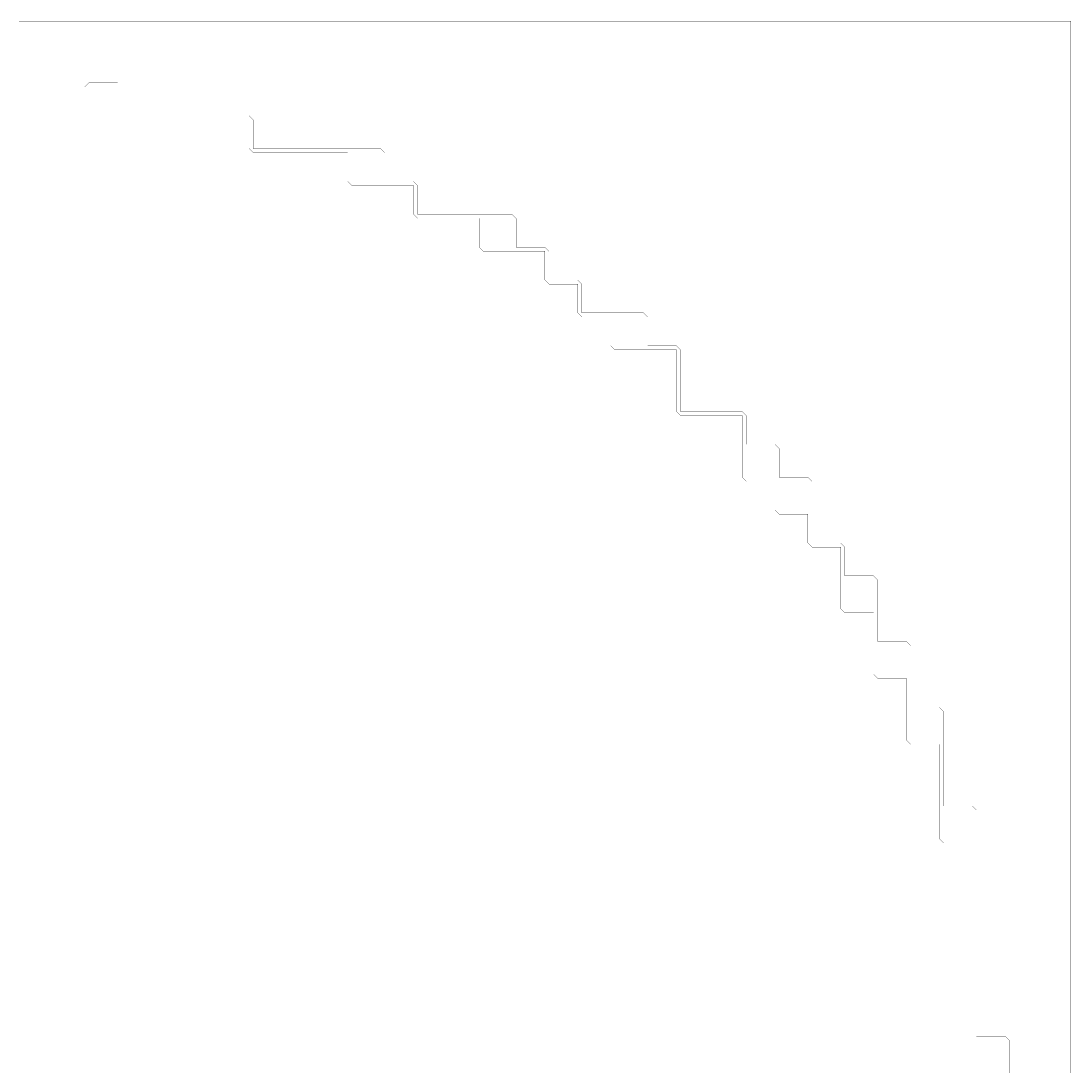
# Model space of a CAD drawing. Header units: metres. Extents: x 0 to 4990, y -4990 to 0.
# Drawn here: x 2495 to 4990, y -2495 to 0 of the extents above; entities that cross this region are included whole.
import ezdxf

# ---------------------------------------------------------------- set-up
doc = ezdxf.new("R2010")
doc.units = ezdxf.units.M
doc.layers.add('conductor', color=1, linetype='Continuous')
doc.layers.add('substrate', color=5, linetype='Continuous')

msp = doc.modelspace()

# ---------------------------------------------------------------- linework, layer by layer
at = {"layer": 'conductor', "const_width": 0.5}
msp.add_lwpolyline([(4755.859375, -2500), (4755.859375, -2490.234375), (4755.859375, -2480.46875), (4755.859375, -2470.703125), (4755.859375, -2460.9375), (4755.859375, -2451.171875), (4755.859375, -2441.40625), (4755.859375, -2431.640625), (4755.859375, -2421.875), (4755.859375, -2412.109375), (4755.859375, -2402.34375), (4755.859375, -2392.578125), (4755.859375, -2382.8125), (4755.859375, -2373.046875), (4755.859375, -2363.28125), (4755.859375, -2353.515625), (4755.859375, -2343.75), (4755.859375, -2333.984375), (4755.859375, -2324.21875), (4755.859375, -2314.453125), (4755.859375, -2304.6875), (4755.859375, -2294.921875), (4755.859375, -2285.15625), (4755.859375, -2275.390625), (4755.859375, -2265.625), (4755.859375, -2255.859375), (4755.859375, -2246.09375), (4755.859375, -2236.328125), (4755.859375, -2226.5625), (4755.859375, -2216.796875), (4755.859375, -2207.03125), (4755.859375, -2197.265625), (4755.859375, -2187.5), (4755.859375, -2177.734375), (4755.859375, -2167.96875), (4755.859375, -2158.203125), (4755.859375, -2148.4375), (4755.859375, -2138.671875), (4755.859375, -2128.90625), (4755.859375, -2119.140625), (4755.859375, -2109.375), (4755.859375, -2099.609375), (4755.859375, -2089.84375), (4755.859375, -2080.078125), (4755.859375, -2070.3125), (4755.859375, -2060.546875), (4755.859375, -2050.78125), (4755.859375, -2041.015625), (4755.859375, -2031.25), (4755.859375, -2021.484375), (4755.859375, -2011.71875), (4755.859375, -2001.953125), (4755.859375, -1992.1875), (4755.859375, -1982.421875), (4755.859375, -1972.65625), (4755.859375, -1962.890625), (4755.859375, -1953.125), (4746.09375, -1953.125), (4736.328125, -1953.125), (4726.5625, -1953.125), (4716.796875, -1953.125), (4707.03125, -1953.125), (4697.265625, -1953.125), (4687.5, -1953.125), (4677.734375, -1943.359375), (4677.734375, -1933.59375), (4677.734375, -1923.828125), (4677.734375, -1914.0625), (4677.734375, -1904.296875), (4677.734375, -1894.53125), (4677.734375, -1884.765625), (4677.734375, -1875), (4677.734375, -1865.234375), (4677.734375, -1855.46875), (4677.734375, -1845.703125), (4677.734375, -1835.9375), (4677.734375, -1826.171875), (4677.734375, -1816.40625), (4677.734375, -1806.640625), (4677.734375, -1796.875), (4677.734375, -1787.109375), (4677.734375, -1777.34375), (4677.734375, -1767.578125), (4677.734375, -1757.8125), (4677.734375, -1748.046875), (4677.734375, -1738.28125), (4677.734375, -1728.515625), (4677.734375, -1718.75), (4667.96875, -1718.75), (4658.203125, -1718.75), (4648.4375, -1718.75), (4638.671875, -1718.75), (4628.90625, -1718.75), (4619.140625, -1718.75), (4609.375, -1718.75), (4599.609375, -1708.984375), (4599.609375, -1699.21875), (4599.609375, -1689.453125), (4599.609375, -1679.6875), (4599.609375, -1669.921875), (4599.609375, -1660.15625), (4599.609375, -1650.390625), (4599.609375, -1640.625), (4599.609375, -1630.859375), (4599.609375, -1621.09375), (4599.609375, -1611.328125), (4599.609375, -1601.5625), (4599.609375, -1591.796875), (4599.609375, -1582.03125), (4599.609375, -1572.265625), (4599.609375, -1562.5), (4589.84375, -1562.5), (4580.078125, -1562.5), (4570.3125, -1562.5), (4560.546875, -1562.5), (4550.78125, -1562.5), (4541.015625, -1562.5), (4531.25, -1562.5), (4521.484375, -1552.734375), (4521.484375, -1542.96875), (4521.484375, -1533.203125), (4521.484375, -1523.4375), (4521.484375, -1513.671875), (4521.484375, -1503.90625), (4521.484375, -1494.140625), (4521.484375, -1484.375), (4521.484375, -1474.609375), (4521.484375, -1464.84375), (4521.484375, -1455.078125), (4521.484375, -1445.3125), (4521.484375, -1435.546875), (4521.484375, -1425.78125), (4521.484375, -1416.015625), (4521.484375, -1406.25), (4511.71875, -1406.25), (4501.953125, -1406.25), (4492.1875, -1406.25), (4482.421875, -1406.25), (4472.65625, -1406.25), (4462.890625, -1406.25), (4453.125, -1406.25), (4443.359375, -1396.484375), (4443.359375, -1386.71875), (4443.359375, -1376.953125), (4443.359375, -1367.1875), (4443.359375, -1357.421875), (4443.359375, -1347.65625), (4443.359375, -1337.890625), (4443.359375, -1328.125), (4443.359375, -1318.359375), (4443.359375, -1308.59375), (4443.359375, -1298.828125), (4443.359375, -1289.0625), (4443.359375, -1279.296875), (4443.359375, -1269.53125), (4443.359375, -1259.765625), (4443.359375, -1250), (4433.59375, -1250), (4423.828125, -1250), (4414.0625, -1250), (4404.296875, -1250), (4394.53125, -1250), (4384.765625, -1250), (4375, -1250), (4365.234375, -1240.234375), (4365.234375, -1230.46875), (4365.234375, -1220.703125), (4365.234375, -1210.9375), (4365.234375, -1201.171875), (4365.234375, -1191.40625), (4365.234375, -1181.640625), (4365.234375, -1171.875), (4355.46875, -1171.875), (4345.703125, -1171.875), (4335.9375, -1171.875), (4326.171875, -1171.875), (4316.40625, -1171.875), (4306.640625, -1171.875), (4296.875, -1171.875), (4287.109375, -1162.109375), (4287.109375, -1152.34375), (4287.109375, -1142.578125), (4287.109375, -1132.8125), (4287.109375, -1123.046875), (4287.109375, -1113.28125), (4287.109375, -1103.515625), (4287.109375, -1093.75), (4277.34375, -1093.75), (4267.578125, -1093.75), (4257.8125, -1093.75), (4248.046875, -1093.75), (4238.28125, -1093.75), (4228.515625, -1093.75), (4218.75, -1093.75), (4208.984375, -1083.984375), (4208.984375, -1074.21875), (4208.984375, -1064.453125), (4208.984375, -1054.6875), (4208.984375, -1044.921875), (4208.984375, -1035.15625), (4208.984375, -1025.390625), (4208.984375, -1015.625), (4208.984375, -1005.859375), (4208.984375, -996.09375), (4208.984375, -986.328125), (4208.984375, -976.5625), (4208.984375, -966.796875), (4208.984375, -957.03125), (4208.984375, -947.265625), (4208.984375, -937.5), (4199.21875, -937.5), (4189.453125, -937.5), (4179.6875, -937.5), (4169.921875, -937.5), (4160.15625, -937.5), (4150.390625, -937.5), (4140.625, -937.5), (4130.859375, -937.5), (4121.09375, -937.5), (4111.328125, -937.5), (4101.5625, -937.5), (4091.796875, -937.5), (4082.03125, -937.5), (4072.265625, -937.5), (4062.5, -937.5), (4052.734375, -927.734375), (4052.734375, -917.96875), (4052.734375, -908.203125), (4052.734375, -898.4375), (4052.734375, -888.671875), (4052.734375, -878.90625), (4052.734375, -869.140625), (4052.734375, -859.375), (4052.734375, -849.609375), (4052.734375, -839.84375), (4052.734375, -830.078125), (4052.734375, -820.3125), (4052.734375, -810.546875), (4052.734375, -800.78125), (4052.734375, -791.015625), (4052.734375, -781.25), (4042.96875, -781.25), (4033.203125, -781.25), (4023.4375, -781.25), (4013.671875, -781.25), (4003.90625, -781.25), (3994.140625, -781.25), (3984.375, -781.25), (3974.609375, -781.25), (3964.84375, -781.25), (3955.078125, -781.25), (3945.3125, -781.25), (3935.546875, -781.25), (3925.78125, -781.25), (3916.015625, -781.25), (3906.25, -781.25), (3896.484375, -771.484375), (3896.484375, -761.71875), (3896.484375, -751.953125), (3896.484375, -742.1875), (3896.484375, -732.421875), (3896.484375, -722.65625), (3896.484375, -712.890625), (3896.484375, -703.125), (3886.71875, -703.125), (3876.953125, -703.125), (3867.1875, -703.125), (3857.421875, -703.125), (3847.65625, -703.125), (3837.890625, -703.125), (3828.125, -703.125), (3818.359375, -693.359375), (3818.359375, -683.59375), (3818.359375, -673.828125), (3818.359375, -664.0625), (3818.359375, -654.296875), (3818.359375, -644.53125), (3818.359375, -634.765625), (3818.359375, -625), (3808.59375, -625), (3798.828125, -625), (3789.0625, -625), (3779.296875, -625), (3769.53125, -625), (3759.765625, -625), (3750, -625), (3740.234375, -615.234375), (3740.234375, -605.46875), (3740.234375, -595.703125), (3740.234375, -585.9375), (3740.234375, -576.171875), (3740.234375, -566.40625), (3740.234375, -556.640625), (3740.234375, -546.875), (3730.46875, -546.875), (3720.703125, -546.875), (3710.9375, -546.875), (3701.171875, -546.875), (3691.40625, -546.875), (3681.640625, -546.875), (3671.875, -546.875), (3662.109375, -546.875), (3652.34375, -546.875), (3642.578125, -546.875), (3632.8125, -546.875), (3623.046875, -546.875), (3613.28125, -546.875), (3603.515625, -546.875), (3593.75, -546.875), (3583.984375, -537.109375), (3583.984375, -527.34375), (3583.984375, -517.578125), (3583.984375, -507.8125), (3583.984375, -498.046875), (3583.984375, -488.28125), (3583.984375, -478.515625), (3583.984375, -468.75), (3574.21875, -468.75), (3564.453125, -468.75), (3554.6875, -468.75), (3544.921875, -468.75), (3535.15625, -468.75), (3525.390625, -468.75), (3515.625, -468.75), (3505.859375, -468.75), (3496.09375, -468.75), (3486.328125, -468.75), (3476.5625, -468.75), (3466.796875, -468.75), (3457.03125, -468.75), (3447.265625, -468.75), (3437.5, -468.75), (3427.734375, -458.984375), (3427.734375, -449.21875), (3427.734375, -439.453125), (3427.734375, -429.6875), (3427.734375, -419.921875), (3427.734375, -410.15625), (3427.734375, -400.390625), (3427.734375, -390.625), (3417.96875, -390.625), (3408.203125, -390.625), (3398.4375, -390.625), (3388.671875, -390.625), (3378.90625, -390.625), (3369.140625, -390.625), (3359.375, -390.625), (3349.609375, -390.625), (3339.84375, -390.625), (3330.078125, -390.625), (3320.3125, -390.625), (3310.546875, -390.625), (3300.78125, -390.625), (3291.015625, -390.625), (3281.25, -390.625), (3271.484375, -380.859375), (3271.484375, -371.09375), (3271.484375, -361.328125), (3271.484375, -351.5625), (3271.484375, -341.796875), (3271.484375, -332.03125), (3271.484375, -322.265625), (3271.484375, -312.5), (3261.71875, -312.5), (3251.953125, -312.5), (3242.1875, -312.5), (3232.421875, -312.5), (3222.65625, -312.5), (3212.890625, -312.5), (3203.125, -312.5), (3193.359375, -312.5), (3183.59375, -312.5), (3173.828125, -312.5), (3164.0625, -312.5), (3154.296875, -312.5), (3144.53125, -312.5), (3134.765625, -312.5), (3125, -312.5), (3115.234375, -312.5), (3105.46875, -312.5), (3095.703125, -312.5), (3085.9375, -312.5), (3076.171875, -312.5), (3066.40625, -312.5), (3056.640625, -312.5), (3046.875, -312.5), (3037.109375, -302.734375), (3037.109375, -292.96875), (3037.109375, -283.203125), (3037.109375, -273.4375), (3037.109375, -263.671875), (3037.109375, -253.90625), (3037.109375, -244.140625), (3037.109375, -234.375), (3027.34375, -234.375), (3017.578125, -234.375), (3007.8125, -234.375), (2998.046875, -234.375), (2988.28125, -234.375), (2978.515625, -234.375), (2968.75, -234.375), (2958.984375, -234.375), (2949.21875, -234.375), (2939.453125, -234.375), (2929.6875, -234.375), (2919.921875, -234.375), (2910.15625, -234.375), (2900.390625, -234.375), (2890.625, -234.375), (2880.859375, -234.375), (2871.09375, -234.375), (2861.328125, -234.375), (2851.5625, -234.375), (2841.796875, -234.375), (2832.03125, -234.375), (2822.265625, -234.375), (2812.5, -234.375), (2802.734375, -234.375), (2792.96875, -234.375), (2783.203125, -234.375), (2773.4375, -234.375), (2763.671875, -234.375), (2753.90625, -234.375), (2744.140625, -234.375), (2734.375, -234.375), (2724.609375, -234.375), (2714.84375, -234.375), (2705.078125, -234.375), (2695.3125, -234.375), (2685.546875, -234.375), (2675.78125, -234.375), (2666.015625, -234.375), (2656.25, -234.375), (2646.484375, -234.375), (2636.71875, -234.375), (2626.953125, -234.375), (2617.1875, -234.375), (2607.421875, -234.375), (2597.65625, -234.375), (2587.890625, -234.375), (2578.125, -234.375), (2568.359375, -234.375), (2558.59375, -234.375), (2548.828125, -234.375), (2539.0625, -234.375), (2529.296875, -234.375), (2519.53125, -234.375), (2509.765625, -234.375), (2500, -234.375), (2490.234375, -234.375)], dxfattribs=at)
at = {"layer": 'substrate', "const_width": 0.5}
for points in [[(4990.234375, -2500), (4990.234375, -2490.234375), (4990.234375, -2480.46875), (4990.234375, -2470.703125), (4990.234375, -2460.9375), (4990.234375, -2451.171875), (4990.234375, -2441.40625), (4990.234375, -2431.640625), (4990.234375, -2421.875), (4990.234375, -2412.109375), (4990.234375, -2402.34375), (4990.234375, -2392.578125), (4990.234375, -2382.8125), (4990.234375, -2373.046875), (4990.234375, -2363.28125), (4990.234375, -2353.515625), (4990.234375, -2343.75), (4990.234375, -2333.984375), (4990.234375, -2324.21875), (4990.234375, -2314.453125), (4990.234375, -2304.6875), (4990.234375, -2294.921875), (4990.234375, -2285.15625), (4990.234375, -2275.390625), (4990.234375, -2265.625), (4990.234375, -2255.859375), (4990.234375, -2246.09375), (4990.234375, -2236.328125), (4990.234375, -2226.5625), (4990.234375, -2216.796875), (4990.234375, -2207.03125), (4990.234375, -2197.265625), (4990.234375, -2187.5), (4990.234375, -2177.734375), (4990.234375, -2167.96875), (4990.234375, -2158.203125), (4990.234375, -2148.4375), (4990.234375, -2138.671875), (4990.234375, -2128.90625), (4990.234375, -2119.140625), (4990.234375, -2109.375), (4990.234375, -2099.609375), (4990.234375, -2089.84375), (4990.234375, -2080.078125), (4990.234375, -2070.3125), (4990.234375, -2060.546875), (4990.234375, -2050.78125), (4990.234375, -2041.015625), (4990.234375, -2031.25), (4990.234375, -2021.484375), (4990.234375, -2011.71875), (4990.234375, -2001.953125), (4990.234375, -1992.1875), (4990.234375, -1982.421875), (4990.234375, -1972.65625), (4990.234375, -1962.890625), (4990.234375, -1953.125), (4990.234375, -1943.359375), (4990.234375, -1933.59375), (4990.234375, -1923.828125), (4990.234375, -1914.0625), (4990.234375, -1904.296875), (4990.234375, -1894.53125), (4990.234375, -1884.765625), (4990.234375, -1875), (4990.234375, -1865.234375), (4990.234375, -1855.46875), (4990.234375, -1845.703125), (4990.234375, -1835.9375), (4990.234375, -1826.171875), (4990.234375, -1816.40625), (4990.234375, -1806.640625), (4990.234375, -1796.875), (4990.234375, -1787.109375), (4990.234375, -1777.34375), (4990.234375, -1767.578125), (4990.234375, -1757.8125), (4990.234375, -1748.046875), (4990.234375, -1738.28125), (4990.234375, -1728.515625), (4990.234375, -1718.75), (4990.234375, -1708.984375), (4990.234375, -1699.21875), (4990.234375, -1689.453125), (4990.234375, -1679.6875), (4990.234375, -1669.921875), (4990.234375, -1660.15625), (4990.234375, -1650.390625), (4990.234375, -1640.625), (4990.234375, -1630.859375), (4990.234375, -1621.09375), (4990.234375, -1611.328125), (4990.234375, -1601.5625), (4990.234375, -1591.796875), (4990.234375, -1582.03125), (4990.234375, -1572.265625), (4990.234375, -1562.5), (4990.234375, -1552.734375), (4990.234375, -1542.96875), (4990.234375, -1533.203125), (4990.234375, -1523.4375), (4990.234375, -1513.671875), (4990.234375, -1503.90625), (4990.234375, -1494.140625), (4990.234375, -1484.375), (4990.234375, -1474.609375), (4990.234375, -1464.84375), (4990.234375, -1455.078125), (4990.234375, -1445.3125), (4990.234375, -1435.546875), (4990.234375, -1425.78125), (4990.234375, -1416.015625), (4990.234375, -1406.25), (4990.234375, -1396.484375), (4990.234375, -1386.71875), (4990.234375, -1376.953125), (4990.234375, -1367.1875), (4990.234375, -1357.421875), (4990.234375, -1347.65625), (4990.234375, -1337.890625), (4990.234375, -1328.125), (4990.234375, -1318.359375), (4990.234375, -1308.59375), (4990.234375, -1298.828125), (4990.234375, -1289.0625), (4990.234375, -1279.296875), (4990.234375, -1269.53125), (4990.234375, -1259.765625), (4990.234375, -1250), (4990.234375, -1240.234375), (4990.234375, -1230.46875), (4990.234375, -1220.703125), (4990.234375, -1210.9375), (4990.234375, -1201.171875), (4990.234375, -1191.40625), (4990.234375, -1181.640625), (4990.234375, -1171.875), (4990.234375, -1162.109375), (4990.234375, -1152.34375), (4990.234375, -1142.578125), (4990.234375, -1132.8125), (4990.234375, -1123.046875), (4990.234375, -1113.28125), (4990.234375, -1103.515625), (4990.234375, -1093.75), (4990.234375, -1083.984375), (4990.234375, -1074.21875), (4990.234375, -1064.453125), (4990.234375, -1054.6875), (4990.234375, -1044.921875), (4990.234375, -1035.15625), (4990.234375, -1025.390625), (4990.234375, -1015.625), (4990.234375, -1005.859375), (4990.234375, -996.09375), (4990.234375, -986.328125), (4990.234375, -976.5625), (4990.234375, -966.796875), (4990.234375, -957.03125), (4990.234375, -947.265625), (4990.234375, -937.5), (4990.234375, -927.734375), (4990.234375, -917.96875), (4990.234375, -908.203125), (4990.234375, -898.4375), (4990.234375, -888.671875), (4990.234375, -878.90625), (4990.234375, -869.140625), (4990.234375, -859.375), (4990.234375, -849.609375), (4990.234375, -839.84375), (4990.234375, -830.078125), (4990.234375, -820.3125), (4990.234375, -810.546875), (4990.234375, -800.78125), (4990.234375, -791.015625), (4990.234375, -781.25), (4990.234375, -771.484375), (4990.234375, -761.71875), (4990.234375, -751.953125), (4990.234375, -742.1875), (4990.234375, -732.421875), (4990.234375, -722.65625), (4990.234375, -712.890625), (4990.234375, -703.125), (4990.234375, -693.359375), (4990.234375, -683.59375), (4990.234375, -673.828125), (4990.234375, -664.0625), (4990.234375, -654.296875), (4990.234375, -644.53125), (4990.234375, -634.765625), (4990.234375, -625), (4990.234375, -615.234375), (4990.234375, -605.46875), (4990.234375, -595.703125), (4990.234375, -585.9375), (4990.234375, -576.171875), (4990.234375, -566.40625), (4990.234375, -556.640625), (4990.234375, -546.875), (4990.234375, -537.109375), (4990.234375, -527.34375), (4990.234375, -517.578125), (4990.234375, -507.8125), (4990.234375, -498.046875), (4990.234375, -488.28125), (4990.234375, -478.515625), (4990.234375, -468.75), (4990.234375, -458.984375), (4990.234375, -449.21875), (4990.234375, -439.453125), (4990.234375, -429.6875), (4990.234375, -419.921875), (4990.234375, -410.15625), (4990.234375, -400.390625), (4990.234375, -390.625), (4990.234375, -380.859375), (4990.234375, -371.09375), (4990.234375, -361.328125), (4990.234375, -351.5625), (4990.234375, -341.796875), (4990.234375, -332.03125), (4990.234375, -322.265625), (4990.234375, -312.5), (4990.234375, -302.734375), (4990.234375, -292.96875), (4990.234375, -283.203125), (4990.234375, -273.4375), (4990.234375, -263.671875), (4990.234375, -253.90625), (4990.234375, -244.140625), (4990.234375, -234.375), (4990.234375, -224.609375), (4990.234375, -214.84375), (4990.234375, -205.078125), (4990.234375, -195.3125), (4990.234375, -185.546875), (4990.234375, -175.78125), (4990.234375, -166.015625), (4990.234375, -156.25), (4990.234375, -146.484375), (4990.234375, -136.71875), (4990.234375, -126.953125), (4990.234375, -117.1875), (4990.234375, -107.421875), (4990.234375, -97.65625), (4990.234375, -87.890625), (4990.234375, -78.125), (4990.234375, -68.359375), (4990.234375, -58.59375), (4990.234375, -48.828125), (4990.234375, -39.0625), (4990.234375, -29.296875), (4990.234375, -19.53125), (4990.234375, -9.765625), (4990.234375, 0), (4980.46875, 0), (4970.703125, 0), (4960.9375, 0), (4951.171875, 0), (4941.40625, 0), (4931.640625, 0), (4921.875, 0), (4912.109375, 0), (4902.34375, 0), (4892.578125, 0), (4882.8125, 0), (4873.046875, 0), (4863.28125, 0), (4853.515625, 0), (4843.75, 0), (4833.984375, 0), (4824.21875, 0), (4814.453125, 0), (4804.6875, 0), (4794.921875, 0), (4785.15625, 0), (4775.390625, 0), (4765.625, 0), (4755.859375, 0), (4746.09375, 0), (4736.328125, 0), (4726.5625, 0), (4716.796875, 0), (4707.03125, 0), (4697.265625, 0), (4687.5, 0), (4677.734375, 0), (4667.96875, 0), (4658.203125, 0), (4648.4375, 0), (4638.671875, 0), (4628.90625, 0), (4619.140625, 0), (4609.375, 0), (4599.609375, 0), (4589.84375, 0), (4580.078125, 0), (4570.3125, 0), (4560.546875, 0), (4550.78125, 0), (4541.015625, 0), (4531.25, 0), (4521.484375, 0), (4511.71875, 0), (4501.953125, 0), (4492.1875, 0), (4482.421875, 0), (4472.65625, 0), (4462.890625, 0), (4453.125, 0), (4443.359375, 0), (4433.59375, 0), (4423.828125, 0), (4414.0625, 0), (4404.296875, 0), (4394.53125, 0), (4384.765625, 0), (4375, 0), (4365.234375, 0), (4355.46875, 0), (4345.703125, 0), (4335.9375, 0), (4326.171875, 0), (4316.40625, 0), (4306.640625, 0), (4296.875, 0), (4287.109375, 0), (4277.34375, 0), (4267.578125, 0), (4257.8125, 0), (4248.046875, 0), (4238.28125, 0), (4228.515625, 0), (4218.75, 0), (4208.984375, 0), (4199.21875, 0), (4189.453125, 0), (4179.6875, 0), (4169.921875, 0), (4160.15625, 0), (4150.390625, 0), (4140.625, 0), (4130.859375, 0), (4121.09375, 0), (4111.328125, 0), (4101.5625, 0), (4091.796875, 0), (4082.03125, 0), (4072.265625, 0), (4062.5, 0), (4052.734375, 0), (4042.96875, 0), (4033.203125, 0), (4023.4375, 0), (4013.671875, 0), (4003.90625, 0), (3994.140625, 0), (3984.375, 0), (3974.609375, 0), (3964.84375, 0), (3955.078125, 0), (3945.3125, 0), (3935.546875, 0), (3925.78125, 0), (3916.015625, 0), (3906.25, 0), (3896.484375, 0), (3886.71875, 0), (3876.953125, 0), (3867.1875, 0), (3857.421875, 0), (3847.65625, 0), (3837.890625, 0), (3828.125, 0), (3818.359375, 0), (3808.59375, 0), (3798.828125, 0), (3789.0625, 0), (3779.296875, 0), (3769.53125, 0), (3759.765625, 0), (3750, 0), (3740.234375, 0), (3730.46875, 0), (3720.703125, 0), (3710.9375, 0), (3701.171875, 0), (3691.40625, 0), (3681.640625, 0), (3671.875, 0), (3662.109375, 0), (3652.34375, 0), (3642.578125, 0), (3632.8125, 0), (3623.046875, 0), (3613.28125, 0), (3603.515625, 0), (3593.75, 0), (3583.984375, 0), (3574.21875, 0), (3564.453125, 0), (3554.6875, 0), (3544.921875, 0), (3535.15625, 0), (3525.390625, 0), (3515.625, 0), (3505.859375, 0), (3496.09375, 0), (3486.328125, 0), (3476.5625, 0), (3466.796875, 0), (3457.03125, 0), (3447.265625, 0), (3437.5, 0), (3427.734375, 0), (3417.96875, 0), (3408.203125, 0), (3398.4375, 0), (3388.671875, 0), (3378.90625, 0), (3369.140625, 0), (3359.375, 0), (3349.609375, 0), (3339.84375, 0), (3330.078125, 0), (3320.3125, 0), (3310.546875, 0), (3300.78125, 0), (3291.015625, 0), (3281.25, 0), (3271.484375, 0), (3261.71875, 0), (3251.953125, 0), (3242.1875, 0), (3232.421875, 0), (3222.65625, 0), (3212.890625, 0), (3203.125, 0), (3193.359375, 0), (3183.59375, 0), (3173.828125, 0), (3164.0625, 0), (3154.296875, 0), (3144.53125, 0), (3134.765625, 0), (3125, 0), (3115.234375, 0), (3105.46875, 0), (3095.703125, 0), (3085.9375, 0), (3076.171875, 0), (3066.40625, 0), (3056.640625, 0), (3046.875, 0), (3037.109375, 0), (3027.34375, 0), (3017.578125, 0), (3007.8125, 0), (2998.046875, 0), (2988.28125, 0), (2978.515625, 0), (2968.75, 0), (2958.984375, 0), (2949.21875, 0), (2939.453125, 0), (2929.6875, 0), (2919.921875, 0), (2910.15625, 0), (2900.390625, 0), (2890.625, 0), (2880.859375, 0), (2871.09375, 0), (2861.328125, 0), (2851.5625, 0), (2841.796875, 0), (2832.03125, 0), (2822.265625, 0), (2812.5, 0), (2802.734375, 0), (2792.96875, 0), (2783.203125, 0), (2773.4375, 0), (2763.671875, 0), (2753.90625, 0), (2744.140625, 0), (2734.375, 0), (2724.609375, 0), (2714.84375, 0), (2705.078125, 0), (2695.3125, 0), (2685.546875, 0), (2675.78125, 0), (2666.015625, 0), (2656.25, 0), (2646.484375, 0), (2636.71875, 0), (2626.953125, 0), (2617.1875, 0), (2607.421875, 0), (2597.65625, 0), (2587.890625, 0), (2578.125, 0), (2568.359375, 0), (2558.59375, 0), (2548.828125, 0), (2539.0625, 0), (2529.296875, 0), (2519.53125, 0), (2509.765625, 0), (2500, 0), (2490.234375, 0)], [(2490.234375, -224.609375), (2500, -224.609375), (2509.765625, -224.609375), (2519.53125, -224.609375), (2529.296875, -224.609375), (2539.0625, -224.609375), (2548.828125, -224.609375), (2558.59375, -224.609375), (2568.359375, -224.609375), (2578.125, -224.609375), (2587.890625, -224.609375), (2597.65625, -224.609375), (2607.421875, -224.609375), (2617.1875, -224.609375), (2626.953125, -224.609375), (2636.71875, -224.609375), (2646.484375, -224.609375), (2646.484375, -214.84375), (2646.484375, -205.078125), (2646.484375, -195.3125), (2646.484375, -185.546875), (2646.484375, -175.78125), (2646.484375, -166.015625), (2646.484375, -156.25), (2656.25, -146.484375), (2666.015625, -146.484375), (2675.78125, -146.484375), (2685.546875, -146.484375), (2695.3125, -146.484375), (2705.078125, -146.484375), (2714.84375, -146.484375), (2724.609375, -146.484375), (2734.375, -156.25), (2734.375, -166.015625), (2734.375, -175.78125), (2734.375, -185.546875), (2734.375, -195.3125), (2734.375, -205.078125), (2734.375, -214.84375), (2734.375, -224.609375), (2744.140625, -224.609375), (2753.90625, -224.609375), (2763.671875, -224.609375), (2773.4375, -224.609375), (2783.203125, -224.609375), (2792.96875, -224.609375), (2802.734375, -224.609375), (2812.5, -224.609375), (2822.265625, -224.609375), (2832.03125, -224.609375), (2841.796875, -224.609375), (2851.5625, -224.609375), (2861.328125, -224.609375), (2871.09375, -224.609375), (2880.859375, -224.609375), (2890.625, -224.609375), (2900.390625, -224.609375), (2910.15625, -224.609375), (2919.921875, -224.609375), (2929.6875, -224.609375), (2939.453125, -224.609375), (2949.21875, -224.609375), (2958.984375, -224.609375), (2968.75, -224.609375), (2978.515625, -224.609375), (2988.28125, -224.609375), (2998.046875, -224.609375), (3007.8125, -224.609375), (3017.578125, -224.609375), (3027.34375, -224.609375), (3037.109375, -224.609375), (3046.875, -234.375), (3046.875, -244.140625), (3046.875, -253.90625), (3046.875, -263.671875), (3046.875, -273.4375), (3046.875, -283.203125), (3046.875, -292.96875), (3046.875, -302.734375), (3056.640625, -302.734375), (3066.40625, -302.734375), (3076.171875, -302.734375), (3085.9375, -302.734375), (3095.703125, -302.734375), (3105.46875, -302.734375), (3115.234375, -302.734375), (3125, -302.734375), (3134.765625, -302.734375), (3144.53125, -302.734375), (3154.296875, -302.734375), (3164.0625, -302.734375), (3173.828125, -302.734375), (3183.59375, -302.734375), (3193.359375, -302.734375), (3203.125, -302.734375), (3212.890625, -302.734375), (3222.65625, -302.734375), (3232.421875, -302.734375), (3242.1875, -302.734375), (3251.953125, -302.734375), (3261.71875, -302.734375), (3271.484375, -302.734375), (3281.25, -302.734375), (3291.015625, -302.734375), (3300.78125, -302.734375), (3310.546875, -302.734375), (3320.3125, -302.734375), (3330.078125, -302.734375), (3339.84375, -302.734375), (3349.609375, -302.734375), (3359.375, -312.5), (3359.375, -322.265625), (3359.375, -332.03125), (3359.375, -341.796875), (3359.375, -351.5625), (3359.375, -361.328125), (3359.375, -371.09375), (3359.375, -380.859375), (3369.140625, -380.859375), (3378.90625, -380.859375), (3388.671875, -380.859375), (3398.4375, -380.859375), (3408.203125, -380.859375), (3417.96875, -380.859375), (3427.734375, -380.859375), (3437.5, -390.625), (3437.5, -400.390625), (3437.5, -410.15625), (3437.5, -419.921875), (3437.5, -429.6875), (3437.5, -439.453125), (3437.5, -449.21875), (3437.5, -458.984375), (3447.265625, -458.984375), (3457.03125, -458.984375), (3466.796875, -458.984375), (3476.5625, -458.984375), (3486.328125, -458.984375), (3496.09375, -458.984375), (3505.859375, -458.984375), (3515.625, -458.984375), (3525.390625, -458.984375), (3535.15625, -458.984375), (3544.921875, -458.984375), (3554.6875, -458.984375), (3564.453125, -458.984375), (3574.21875, -458.984375), (3583.984375, -458.984375), (3593.75, -458.984375), (3603.515625, -458.984375), (3613.28125, -458.984375), (3623.046875, -458.984375), (3632.8125, -458.984375), (3642.578125, -458.984375), (3652.34375, -458.984375), (3662.109375, -458.984375), (3671.875, -468.75), (3671.875, -478.515625), (3671.875, -488.28125), (3671.875, -498.046875), (3671.875, -507.8125), (3671.875, -517.578125), (3671.875, -527.34375), (3671.875, -537.109375), (3681.640625, -537.109375), (3691.40625, -537.109375), (3701.171875, -537.109375), (3710.9375, -537.109375), (3720.703125, -537.109375), (3730.46875, -537.109375), (3740.234375, -537.109375), (3750, -546.875), (3750, -556.640625), (3750, -566.40625), (3750, -576.171875), (3750, -585.9375), (3750, -595.703125), (3750, -605.46875), (3750, -615.234375), (3759.765625, -615.234375), (3769.53125, -615.234375), (3779.296875, -615.234375), (3789.0625, -615.234375), (3798.828125, -615.234375), (3808.59375, -615.234375), (3818.359375, -615.234375), (3828.125, -625), (3828.125, -634.765625), (3828.125, -644.53125), (3828.125, -654.296875), (3828.125, -664.0625), (3828.125, -673.828125), (3828.125, -683.59375), (3828.125, -693.359375), (3837.890625, -693.359375), (3847.65625, -693.359375), (3857.421875, -693.359375), (3867.1875, -693.359375), (3876.953125, -693.359375), (3886.71875, -693.359375), (3896.484375, -693.359375), (3906.25, -693.359375), (3916.015625, -693.359375), (3925.78125, -693.359375), (3935.546875, -693.359375), (3945.3125, -693.359375), (3955.078125, -693.359375), (3964.84375, -693.359375), (3974.609375, -693.359375), (3984.375, -703.125), (3984.375, -712.890625), (3984.375, -722.65625), (3984.375, -732.421875), (3984.375, -742.1875), (3984.375, -751.953125), (3984.375, -761.71875), (3984.375, -771.484375), (3994.140625, -771.484375), (4003.90625, -771.484375), (4013.671875, -771.484375), (4023.4375, -771.484375), (4033.203125, -771.484375), (4042.96875, -771.484375), (4052.734375, -771.484375), (4062.5, -781.25), (4062.5, -791.015625), (4062.5, -800.78125), (4062.5, -810.546875), (4062.5, -820.3125), (4062.5, -830.078125), (4062.5, -839.84375), (4062.5, -849.609375), (4062.5, -859.375), (4062.5, -869.140625), (4062.5, -878.90625), (4062.5, -888.671875), (4062.5, -898.4375), (4062.5, -908.203125), (4062.5, -917.96875), (4062.5, -927.734375), (4072.265625, -927.734375), (4082.03125, -927.734375), (4091.796875, -927.734375), (4101.5625, -927.734375), (4111.328125, -927.734375), (4121.09375, -927.734375), (4130.859375, -927.734375), (4140.625, -927.734375), (4150.390625, -927.734375), (4160.15625, -927.734375), (4169.921875, -927.734375), (4179.6875, -927.734375), (4189.453125, -927.734375), (4199.21875, -927.734375), (4208.984375, -927.734375), (4218.75, -937.5), (4218.75, -947.265625), (4218.75, -957.03125), (4218.75, -966.796875), (4218.75, -976.5625), (4218.75, -986.328125), (4218.75, -996.09375), (4218.75, -1005.859375), (4228.515625, -1005.859375), (4238.28125, -1005.859375), (4248.046875, -1005.859375), (4257.8125, -1005.859375), (4267.578125, -1005.859375), (4277.34375, -1005.859375), (4287.109375, -1005.859375), (4296.875, -1015.625), (4296.875, -1025.390625), (4296.875, -1035.15625), (4296.875, -1044.921875), (4296.875, -1054.6875), (4296.875, -1064.453125), (4296.875, -1074.21875), (4296.875, -1083.984375), (4306.640625, -1083.984375), (4316.40625, -1083.984375), (4326.171875, -1083.984375), (4335.9375, -1083.984375), (4345.703125, -1083.984375), (4355.46875, -1083.984375), (4365.234375, -1083.984375), (4375, -1093.75), (4375, -1103.515625), (4375, -1113.28125), (4375, -1123.046875), (4375, -1132.8125), (4375, -1142.578125), (4375, -1152.34375), (4375, -1162.109375), (4375, -1171.875), (4375, -1181.640625), (4375, -1191.40625), (4375, -1201.171875), (4375, -1210.9375), (4375, -1220.703125), (4375, -1230.46875), (4375, -1240.234375), (4384.765625, -1240.234375), (4394.53125, -1240.234375), (4404.296875, -1240.234375), (4414.0625, -1240.234375), (4423.828125, -1240.234375), (4433.59375, -1240.234375), (4443.359375, -1240.234375), (4453.125, -1250), (4453.125, -1259.765625), (4453.125, -1269.53125), (4453.125, -1279.296875), (4453.125, -1289.0625), (4453.125, -1298.828125), (4453.125, -1308.59375), (4453.125, -1318.359375), (4462.890625, -1318.359375), (4472.65625, -1318.359375), (4482.421875, -1318.359375), (4492.1875, -1318.359375), (4501.953125, -1318.359375), (4511.71875, -1318.359375), (4521.484375, -1318.359375), (4531.25, -1328.125), (4531.25, -1337.890625), (4531.25, -1347.65625), (4531.25, -1357.421875), (4531.25, -1367.1875), (4531.25, -1376.953125), (4531.25, -1386.71875), (4531.25, -1396.484375), (4531.25, -1406.25), (4531.25, -1416.015625), (4531.25, -1425.78125), (4531.25, -1435.546875), (4531.25, -1445.3125), (4531.25, -1455.078125), (4531.25, -1464.84375), (4531.25, -1474.609375), (4541.015625, -1474.609375), (4550.78125, -1474.609375), (4560.546875, -1474.609375), (4570.3125, -1474.609375), (4580.078125, -1474.609375), (4589.84375, -1474.609375), (4599.609375, -1474.609375), (4609.375, -1484.375), (4609.375, -1494.140625), (4609.375, -1503.90625), (4609.375, -1513.671875), (4609.375, -1523.4375), (4609.375, -1533.203125), (4609.375, -1542.96875), (4609.375, -1552.734375), (4609.375, -1562.5), (4609.375, -1572.265625), (4609.375, -1582.03125), (4609.375, -1591.796875), (4609.375, -1601.5625), (4609.375, -1611.328125), (4609.375, -1621.09375), (4609.375, -1630.859375), (4619.140625, -1630.859375), (4628.90625, -1630.859375), (4638.671875, -1630.859375), (4648.4375, -1630.859375), (4658.203125, -1630.859375), (4667.96875, -1630.859375), (4677.734375, -1630.859375), (4687.5, -1640.625), (4687.5, -1650.390625), (4687.5, -1660.15625), (4687.5, -1669.921875), (4687.5, -1679.6875), (4687.5, -1689.453125), (4687.5, -1699.21875), (4687.5, -1708.984375), (4687.5, -1718.75), (4687.5, -1728.515625), (4687.5, -1738.28125), (4687.5, -1748.046875), (4687.5, -1757.8125), (4687.5, -1767.578125), (4687.5, -1777.34375), (4687.5, -1787.109375), (4687.5, -1796.875), (4687.5, -1806.640625), (4687.5, -1816.40625), (4687.5, -1826.171875), (4687.5, -1835.9375), (4687.5, -1845.703125), (4687.5, -1855.46875), (4687.5, -1865.234375), (4697.265625, -1865.234375), (4707.03125, -1865.234375), (4716.796875, -1865.234375), (4726.5625, -1865.234375), (4736.328125, -1865.234375), (4746.09375, -1865.234375), (4755.859375, -1865.234375), (4765.625, -1875), (4765.625, -1884.765625), (4765.625, -1894.53125), (4765.625, -1904.296875), (4765.625, -1914.0625), (4765.625, -1923.828125), (4765.625, -1933.59375), (4765.625, -1943.359375), (4765.625, -1953.125), (4765.625, -1962.890625), (4765.625, -1972.65625), (4765.625, -1982.421875), (4765.625, -1992.1875), (4765.625, -2001.953125), (4765.625, -2011.71875), (4765.625, -2021.484375), (4765.625, -2031.25), (4765.625, -2041.015625), (4765.625, -2050.78125), (4765.625, -2060.546875), (4765.625, -2070.3125), (4765.625, -2080.078125), (4765.625, -2089.84375), (4765.625, -2099.609375), (4765.625, -2109.375), (4765.625, -2119.140625), (4765.625, -2128.90625), (4765.625, -2138.671875), (4765.625, -2148.4375), (4765.625, -2158.203125), (4765.625, -2167.96875), (4765.625, -2177.734375), (4765.625, -2187.5), (4765.625, -2197.265625), (4765.625, -2207.03125), (4765.625, -2216.796875), (4765.625, -2226.5625), (4765.625, -2236.328125), (4765.625, -2246.09375), (4765.625, -2255.859375), (4765.625, -2265.625), (4765.625, -2275.390625), (4765.625, -2285.15625), (4765.625, -2294.921875), (4765.625, -2304.6875), (4765.625, -2314.453125), (4765.625, -2324.21875), (4765.625, -2333.984375), (4765.625, -2343.75), (4765.625, -2353.515625), (4765.625, -2363.28125), (4765.625, -2373.046875), (4765.625, -2382.8125), (4765.625, -2392.578125), (4765.625, -2402.34375), (4765.625, -2412.109375), (4775.390625, -2412.109375), (4785.15625, -2412.109375), (4794.921875, -2412.109375), (4804.6875, -2412.109375), (4814.453125, -2412.109375), (4824.21875, -2412.109375), (4833.984375, -2412.109375), (4843.75, -2421.875), (4843.75, -2431.640625), (4843.75, -2441.40625), (4843.75, -2451.171875), (4843.75, -2460.9375), (4843.75, -2470.703125), (4843.75, -2480.46875), (4843.75, -2490.234375), (4843.75, -2500)]]:
    msp.add_lwpolyline(points, dxfattribs=at)

doc.saveas('drawing.dxf')
